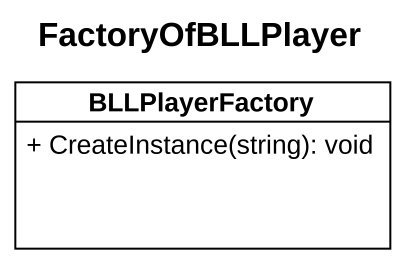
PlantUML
@startuml
title FactoryOfBLLPlayer
hide circle
hide empty members
skinparam classAttributeIconSize 0
class BLLPlayerFactory {
  + CreateInstance(string): void
}
@enduml
